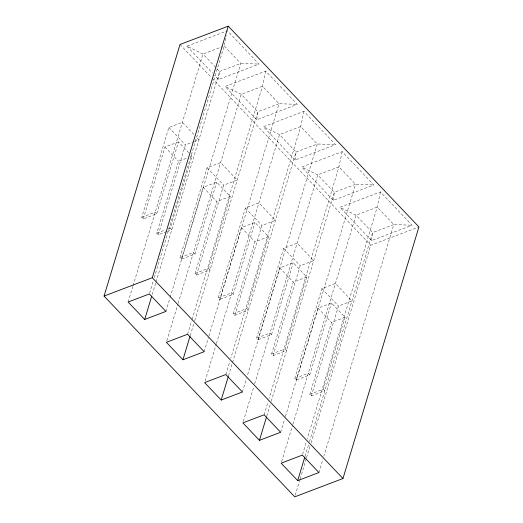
<?xml version="1.0" encoding="UTF-8"?>
<svg xmlns="http://www.w3.org/2000/svg" width="523" height="523" viewBox="0 0 523 523"><rect width="100%" height="100%" fill="white"/><g stroke="black" fill="none" stroke-linecap="round" stroke-linejoin="round"><path stroke-width="0.39" stroke-dasharray="2.62 1.96" d="M218.536 79.483L219.562 71.488L202.996 54.039L186.907 46.181L227.407 30.785L259.035 64.094L218.536 79.483L214.652 75.397M256.786 119.767L257.819 111.772L241.247 94.323L225.165 86.465L265.664 71.069L297.286 104.378L256.786 119.767L225.165 86.465M295.044 160.058L296.07 152.056L279.504 134.607L263.415 126.749L303.915 111.353L335.544 144.662L295.044 160.058L263.415 126.749M333.295 200.342L334.328 192.34L317.755 174.891L301.673 167.033L342.173 151.637L373.795 184.946L333.295 200.342L301.673 167.033M371.552 240.626L372.579 232.624L356.013 215.175L339.924 207.317L380.424 191.928L412.052 225.23L371.552 240.626L339.924 207.317M154.278 277.595L224.21 45.978L226.4 35.584M265.664 71.069L262.461 86.262L191.83 320.22M303.915 111.353L300.718 126.546L230.787 358.163M342.173 151.637L338.969 166.83L269.044 398.448M380.424 191.928L377.227 207.115L307.295 438.732M188.757 152.736L178.461 141.883L156.756 213.77L143.256 218.895L141.753 217.313L168.877 127.462L182.377 122.33L193.974 134.542M143.256 218.895L164.961 147.015L178.461 141.883M128.122 302.033L132.842 286.408M133.077 285.623L202.996 54.039L222.693 46.554M166.569 231.624L158.319 234.755L156.808 233.173L178.513 161.287L186.763 158.155M158.319 234.755L185.443 144.904L193.693 141.772M149.571 293.194L153.102 281.492M168.06 228.897L170.308 228.041L192.013 156.161L190.928 155.017M152.239 294.475L155.776 282.76M156.011 281.975L219.562 71.488L240.776 63.42L259.035 64.094M180.004 257.597L207.134 167.746L220.634 162.614L237.2 180.056L223.7 185.188L196.57 275.039L195.066 273.457L216.77 201.571L230.27 196.445L216.712 182.167L203.212 187.299L181.507 259.179L180.004 257.597L193.503 252.465L195.007 254.054L181.507 259.179M165.902 311.42L169.903 298.162M170.138 297.378L240.776 63.42L224.21 45.978M166.85 340.754L177.938 304.033M178.173 303.255L241.247 94.323L262.461 86.262L279.034 103.704L297.286 104.378M195.007 254.054L216.712 182.167M187.587 334.256L191.595 320.998M195.066 273.457L208.566 268.325L230.27 196.445M190.254 335.544L193.791 323.822M194.739 320.697L257.819 111.772L279.034 103.704L208.631 336.884M218.261 297.881L245.385 208.03L258.885 202.898L275.451 220.34L261.951 225.472L234.827 315.323L233.317 313.741L255.021 241.855L268.521 236.729L254.969 222.452L241.469 227.583L219.765 299.463L218.261 297.881L231.761 292.749L233.265 294.338L219.765 299.463M204.16 351.704L208.396 337.662M205.101 381.038L216.189 344.317M216.424 343.539L279.504 134.607L300.718 126.546L317.284 143.988L335.544 144.662M233.265 294.338L254.969 222.452M225.844 374.54L229.845 361.282M233.317 313.741L246.817 308.609L268.521 236.729M228.512 375.828L232.284 363.328M232.519 362.544L296.07 152.056L317.284 143.988L247.353 375.612M256.512 338.165L283.643 248.314L297.142 243.182L313.708 260.624L300.209 265.756L273.078 355.607L271.574 354.025L293.272 282.139L306.779 277.013L293.22 262.736L279.72 267.868L258.016 339.754L256.512 338.165L270.012 333.033L271.515 334.622L258.016 339.754M242.411 391.989L246.411 378.73M243.358 421.322L253.733 386.948M254.681 383.823L317.755 174.891L338.969 166.83L355.542 184.273L373.795 184.946M271.515 334.622L293.22 262.736M264.095 414.824L268.103 401.566M271.574 354.025L285.074 348.893L306.779 277.013M266.763 416.112L270.299 404.39M271.247 401.265L334.328 192.34L355.542 184.273L284.904 418.23M294.769 378.449L321.893 288.598L335.393 283.466L351.959 300.908L338.459 306.04L311.335 395.898L309.825 394.309L331.53 322.423L345.03 317.298L331.477 303.02L317.977 308.152L296.273 380.038L294.769 378.449L308.269 373.317L309.773 374.906L296.273 380.038M280.668 432.273L284.669 419.015M281.609 461.606L292.697 424.885M292.932 424.107L356.013 215.175L377.227 207.115L393.793 224.557L412.052 225.23M309.773 374.906L331.477 303.02M302.588 454.33L306.354 441.85M309.825 394.309L323.325 389.177L345.03 317.298M305.02 456.396L308.557 444.674M309.498 441.549L372.579 232.624L393.793 224.557L323.861 456.18M295.22 495.288L299.934 479.663M300.176 478.878L306.308 458.566M306.543 457.782L310.08 446.06M311.022 442.935L370.709 245.261L418.923 226.936M318.919 472.557L322.92 459.299M194.445 141.485L198.943 139.772L196.184 136.869M190.516 156.73L192.013 156.161M141.753 217.313L155.253 212.181L156.756 213.77M156.808 233.173L165.059 230.035M167.314 231.336L171.819 229.63L170.308 228.041M196.57 275.039L210.069 269.914L208.566 268.325M234.827 315.323L248.327 310.198L246.817 308.609M273.078 355.607L286.578 350.482L285.074 348.893M311.335 395.898L324.835 390.766L323.325 389.177M186.907 46.181L212.43 73.057M180.036 44.475L211.534 77.639M212.096 78.234L370.709 245.261M168.877 127.462L185.443 144.904M207.134 167.746L223.7 185.188M245.385 208.03L261.951 225.472M283.643 248.314L300.209 265.756M321.893 288.598L338.459 306.04M164.961 147.015L178.513 161.287M203.212 187.299L216.77 201.571M241.469 227.583L255.021 241.855M279.72 267.868L293.272 282.139M317.977 308.152L331.53 322.423"/><path stroke-width="0.78" d="M104.077 296.064L180.036 44.475L228.25 26.15L418.923 226.936L342.964 478.525L294.75 496.85L104.077 296.064L152.291 277.739L228.25 26.15M144.688 319.481L165.902 311.42L149.336 293.972L128.122 302.033L144.688 319.481L151.768 296.038M182.945 359.765L204.16 351.704L187.587 334.256L166.373 342.317L182.945 359.765L190.019 336.322M221.196 400.049L242.411 391.989L225.844 374.54L204.63 382.601L221.196 400.049L228.276 376.606M259.454 440.333L280.668 432.273L264.095 414.824L242.881 422.885L259.454 440.333L266.527 416.89M297.705 480.617L318.919 472.557L302.353 455.108L281.139 463.169L297.705 480.617L304.785 457.18M152.291 277.739L342.964 478.525"/></g></svg>
